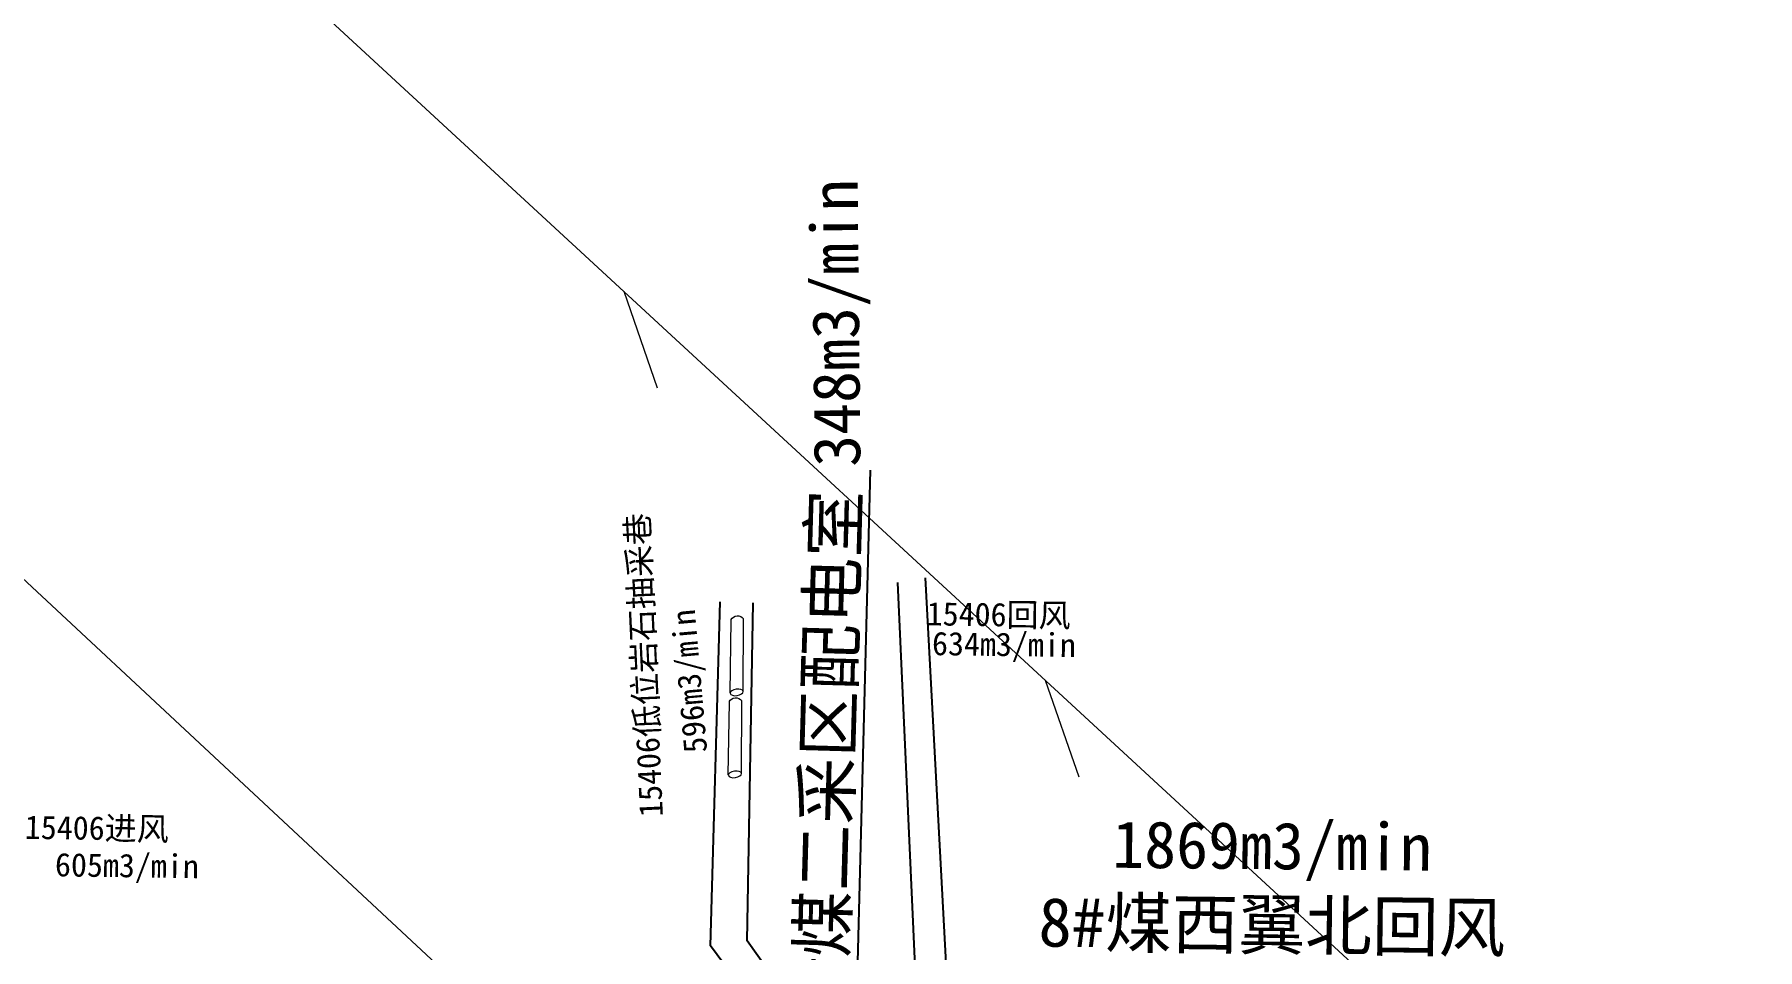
# Model space of a CAD drawing. Header units: millimetres. Extents: x 19725493 to 39459123, y 4133135 to 8271895.
# Drawn here: x 19728188.4 to 19728497.9, y 4135613.5 to 4135777.9 of the extents above; entities that cross this region are included whole.
import ezdxf

# ---------------------------------------------------------------- set-up
doc = ezdxf.new("R2010")
doc.units = ezdxf.units.MM
doc.layers.add('主要大巷', color=7, linetype='Continuous')
doc.layers.add('次要巷道注记', color=7, linetype='Continuous')
doc.styles.add('宋体', font='')
doc.styles.get('宋体').set_extended_font_data('SimSun')

msp = doc.modelspace()

# ---------------------------------------------------------------- linework, layer by layer
at = {"lineweight": 20}
for p, q in [((19728346.36, 4135531.08, 300.43), (19727180.3, 4136617.17, -825.74)), ((19728497.91, 4135543.87, 476.13), (19728002.66, 4136000.79)), ((19728294.26, 4135731.75, 280.34), (19728300.28, 4135714.38, 280.34)), ((19728369.95, 4135661.92, 353.11), (19728375.97, 4135644.55, 353.11))]:
    msp.add_line(p, q, dxfattribs=at)
for p, q in [((19728336.01, 4135600.58), (19728338.57, 4135699.64)), ((19728347.81, 4135583.55), (19728343.47, 4135679.43)), ((19728353.58, 4135584.82), (19728348.44, 4135680.26)), ((19728309.82, 4135614.18), (19728311.58, 4135675.99)), ((19728316.39, 4135615.06), (19728317.51, 4135675.81)), ((19728348.28, 4135562.53), (19728309.82, 4135614.18)), ((19728348.01, 4135571.22), (19728316.39, 4135615.06))]:
    msp.add_line(p, q)
at = {"lineweight": 15}
for p, q in [((19728313.34, 4135659.6), (19728313.57, 4135672.7)), ((19728315.69, 4135659.95), (19728315.76, 4135672.89)), ((19728313.02, 4135644.87), (19728313.25, 4135657.97)), ((19728315.37, 4135645.22), (19728315.43, 4135658.16))]:
    msp.add_line(p, q, dxfattribs=at)
at = {"lineweight": 15, "extrusion": (0, 0, -1)}
for centre in [(19728314.68, 4135672.15), (19728314.35, 4135657.42)]:
    msp.add_ellipse(centre, major_axis=(-0.927, 0.927), ratio=1, start_param=5.966618, end_param=8.038645, dxfattribs=at)
for centre in [(19728314.53, 4135659.71), (19728314.21, 4135644.98)]:
    msp.add_ellipse(centre, major_axis=(-1.18, -0.17), ratio=0.487118, dxfattribs=at)

# ---------------------------------------------------------------- texts
at = {"layer": '主要大巷', "color": 0, "lineweight": 20, "style": '宋体'}
for s, rotation, p in [('8#煤二采区配电室', 88.3769, (19728333.86, 4135600.04)), ('8#煤西翼北回风', 359.3072, (19728368.71, 4135614.08))]:
    msp.add_text(s, height=8.787, rotation=rotation, dxfattribs=at).set_placement(p)
at = {"layer": '次要巷道注记', "color": 0, "lineweight": 20, "style": '宋体'}
for s, height, rotation, p in [('348m3/min', 8.436, 90.5355, (19728336.75, 4135700.24)), ('15406低位岩石抽采巷', 4.218, 92.6791, (19728301.29, 4135637.44)), ('15406回风', 4.218, 359.2421, (19728348.64, 4135671.75)), ('596m3/min', 4.218, 94.9782, (19728309.24, 4135649.02)), ('634m3/min', 4.218, 359.2421, (19728349.6, 4135666.4)), ('15406进风', 4.218, 359.2421, (19728186.64, 4135633.4)), ('1869m3/min', 8.436, 359.4596, (19728381.96, 4135628.22)), ('605m3/min', 4.218, 359.2421, (19728192.06, 4135626.67))]:
    msp.add_text(s, height=height, rotation=rotation, dxfattribs=at).set_placement(p)

doc.saveas('drawing.dxf')
